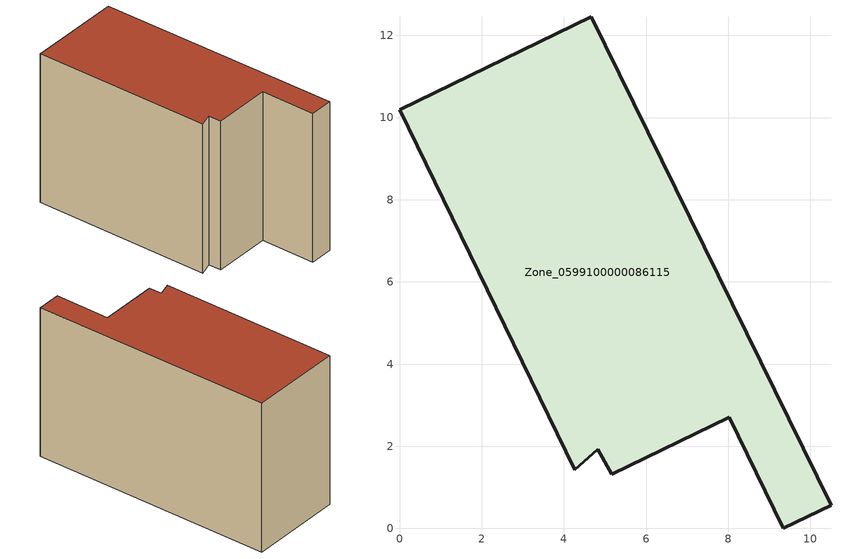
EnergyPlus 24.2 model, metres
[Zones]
Zone_0599100000086115
 floor ground (C_G): 5.17,1.32 4.83,1.93 4.26,1.43 0,10.19 4.66,12.46 10.5,0.57 9.34,0 8.02,2.71 z0
 wall outside (C_F): 9.34,0 10.5,0.57 4.66,12.46 0,10.19 4.26,1.43 4.83,1.93 5.17,1.32 8.02,2.71 9.34,0 z0:8.4
 roof outside (C_R): 4.83,1.93 5.17,1.32 8.02,2.71 9.34,0 10.5,0.57 4.66,12.46 0,10.19 4.26,1.43 z8.4
[BUILDING]
Pand.0599100000086115: North Axis=0; Terrain=City; Loads Convergence Tolerance Value=0.04; Temperature Convergence Tolerance Value=0.4; Solar Distribution=FullExterior; Maximum Number of Warmup Days=25; Minimum Number of Warmup Days=1
[Site:Location]
Rotterdam.The.Hague.AP_ZH_NLD Design_Conditions: Latitude=51.96; Longitude=4.45; Time Zone=1; Elevation=-4.5
[SITE:GROUNDTEMPERATURE:BUILDINGSURFACE]
18, 18, 18, 18, 18, 18, 18, 18, 18, 18, 18, 18
[MATERIAL] Thermal Absorptance=0.9; Solar Absorptance=0.7; Visible Absorptance=0.7
Name | Roughness | Thickness | Conductivity | Density | Specific Heat
G.TC.1946-1964 | MediumSmooth | 0.15 | 1 | 540 | 1210
F.TC.1946-1964 | Rough | 0.3 | 0.857143 | 1920 | 840
R.TC.1946-1964 | MediumRough | 0.2 | 0.235294 | 1500 | 1000
[CONSTRUCTION]
C_G: G.TC.1946-1964
C_F: F.TC.1946-1964
C_R: R.TC.1946-1964
[ZONE]
Zone_0599100000086115: Type=1; Multiplier=1; Ceiling Height=Autocalculate; Volume=Autocalculate; Floor Area=autocalculate; Part of Total Floor Area=Yes
[ZONEINFILTRATION:DESIGNFLOWRATE]
Infil_Zone_0599100000086115: Zone or ZoneList or Space or SpaceList=Zone_0599100000086115; Schedule=AlwaysOn; Design Flow Rate Calculation Method=Flow/Area; Flow Rate per Floor Area=0.003; Constant Term Coefficient=1; Temperature Term Coefficient=0; Velocity Term Coefficient=0; Velocity Squared Term Coefficient=0
[HVACTEMPLATE:ZONE:IDEALLOADSAIRSYSTEM]
Zone_0599100000086115: Maximum Heating Supply Air Temperature=50; Minimum Cooling Supply Air Temperature=13; Maximum Heating Supply Air Humidity Ratio=0.0156; Minimum Cooling Supply Air Humidity Ratio=0.0077; Heating Limit=NoLimit; Cooling Limit=NoLimit; Dehumidification Control Type=ConstantSensibleHeatRatio; Cooling Sensible Heat Ratio=0.7; Dehumidification Setpoint=60; Humidification Control Type=None; Humidification Setpoint=30; Outdoor Air Method=None; Outdoor Air Flow Rate per Person=0.00944; Outdoor Air Flow Rate per Zone Floor Area=0; Outdoor Air Flow Rate per Zone=0; Demand Controlled Ventilation Type=None; Outdoor Air Economizer Type=NoEconomizer; Heat Recovery Type=None; Sensible Heat Recovery Effectiveness=0.7; Latent Heat Recovery Effectiveness=0.65
[ZONECONTROL:THERMOSTAT]
ThermostatControl_Zone_0599100000086115: Zone or ZoneList=Zone_0599100000086115; Control Type Schedule=DualSetpointControlType; Control 1=Thermostat_Zone_0599100000086115; Temperature Difference Between Cutout And Setpoint=0
[THERMOSTATSETPOINT:DUALSETPOINT]
Thermostat_Zone_0599100000086115: Heating Setpoint Temperature Schedule=HeatingSetpoint_Zone_0599100000086115; Cooling Setpoint Temperature Schedule=CoolingSetpoint_Zone_0599100000086115
[SCHEDULE:COMPACT]
HeatingSetpoint_Zone_0599100000086115: Through: 12/31, For: AllDays, Until: 24:00, 21
CoolingSetpoint_Zone_0599100000086115: Through: 12/31, For: AllDays, Until: 24:00, 24
DualSetpointControlType: Through: 12/31, For: AllDays, Until: 24:00, 4
AlwaysOn: Through: 12/31, For: AllDays, Until: 24:00, 1
